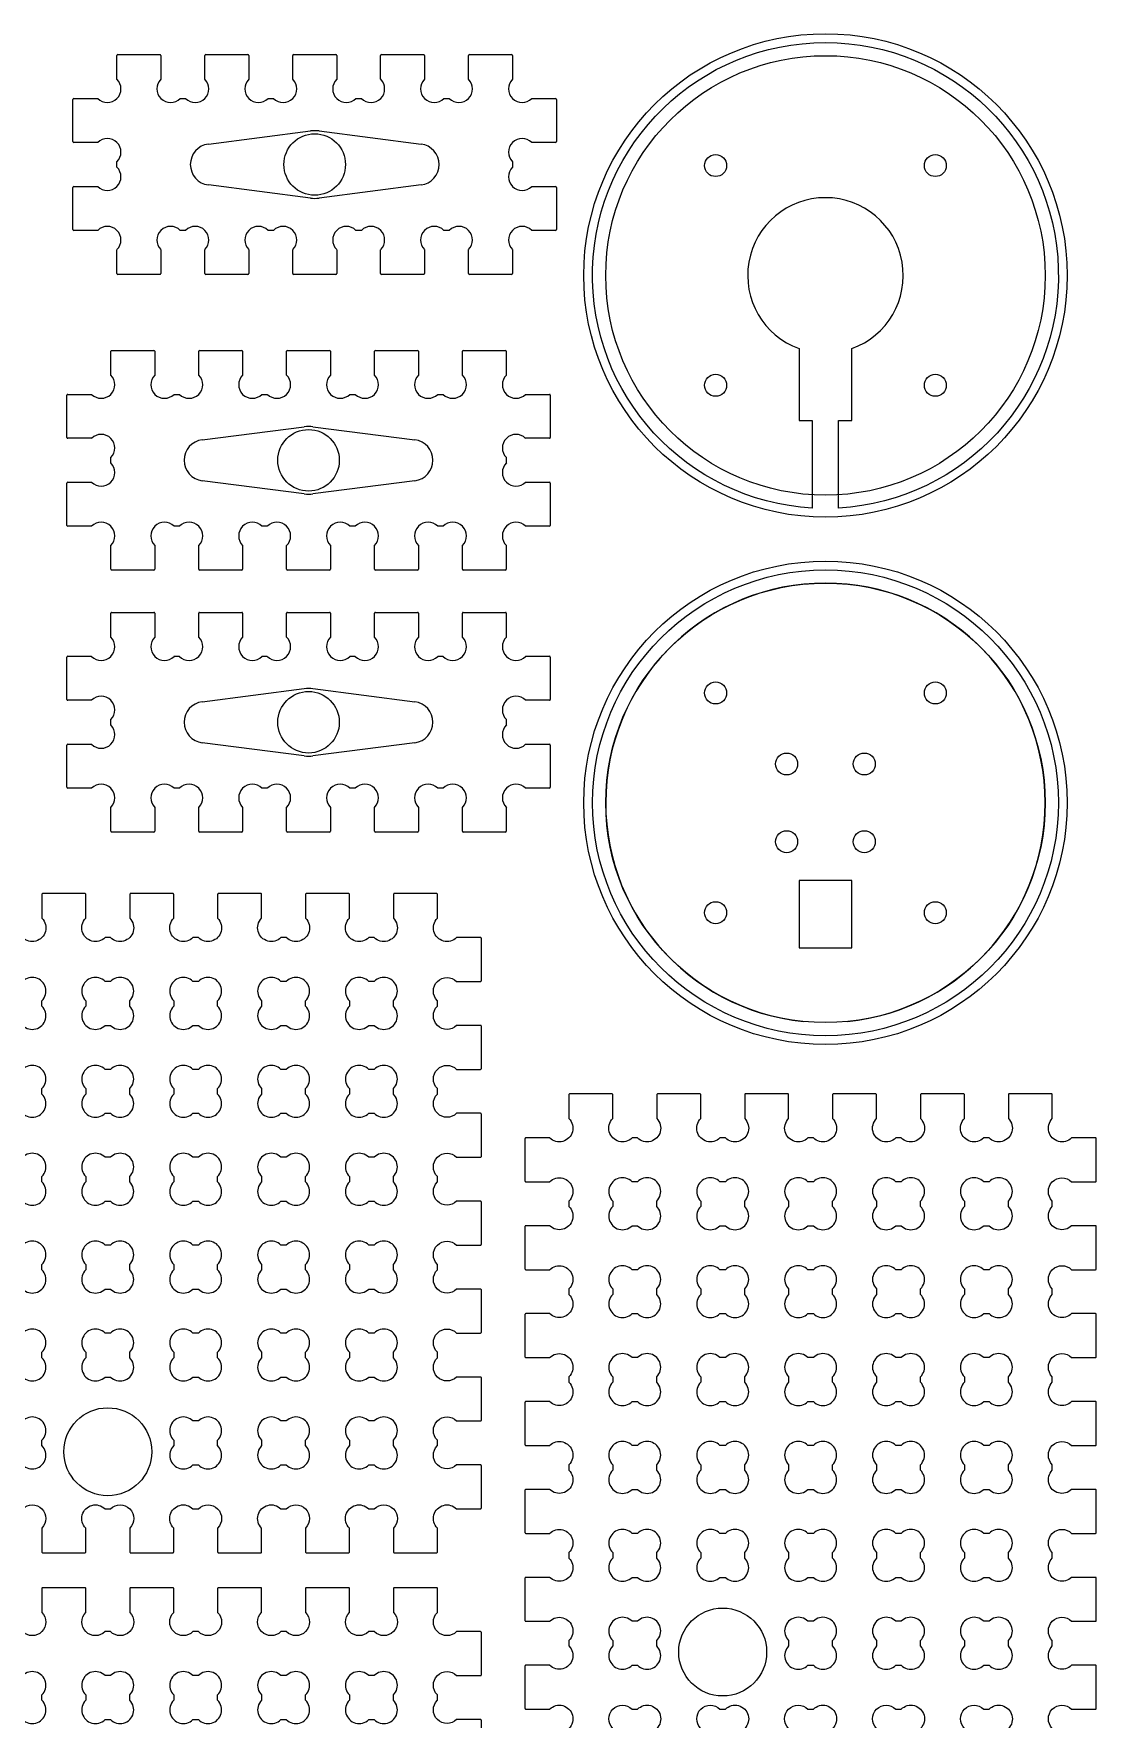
# Model space of a CAD drawing. Header units: millimetres. Extents: x -127 to 554, y -606 to 1045.
# Drawn here: x 276.5 to 397.4, y 726.5 to 918.2 of the extents above; entities that cross this region are included whole.
import ezdxf

# ---------------------------------------------------------------- set-up
doc = ezdxf.new("R2010")
doc.units = ezdxf.units.MM
doc.layers.get('0').update_dxf_attribs({"lineweight": 25})
doc.layers.add('grav1.5mm', color=4, linetype='Continuous')
doc.layers.add('grav2.5mm', color=3, linetype='Continuous')
doc.layers.add('holes', color=1, linetype='Continuous', lineweight=0)

# ---------------------------------------------------------------- blocks, each defined once
blk = doc.blocks.new('*U37')
at = {"flags": 128}
for points in [[(12.5, -37.4, 0.414214), (12.6, -37.5), (17.4, -37.5, 0.414214), (17.5, -37.4), (17.5, -34.69, -1), (19.69, -32.5), (20.31, -32.5, -1), (22.5, -34.69), (22.5, -37.4, 0.414214), (22.6, -37.5), (27.4, -37.5, 0.414214), (27.5, -37.4), (27.5, -34.69, -1), (29.69, -32.5), (32.4, -32.5, 0.414214), (32.5, -32.4), (32.5, -27.6, 0.414214), (32.4, -27.5), (29.69, -27.5, -1), (27.5, -25.31), (27.5, -24.69, -1), (29.69, -22.5), (32.4, -22.5, 0.414214), (32.5, -22.4), (32.5, -17.6, 0.414214), (32.4, -17.5), (29.69, -17.5, -1), (27.5, -15.31), (27.5, -14.69, -1), (29.69, -12.5), (32.4, -12.5, 0.414214), (32.5, -12.4), (32.5, -7.6, 0.414214), (32.4, -7.5), (29.69, -7.5, -1), (27.5, -5.31), (27.5, -4.69, -1), (29.69, -2.5), (32.4, -2.5, 0.414214), (32.5, -2.4), (32.5, 2.4, 0.414214), (32.4, 2.5), (29.69, 2.5, -1), (27.5, 4.69), (27.5, 5.31, -1), (29.69, 7.5), (32.4, 7.5, 0.414214), (32.5, 7.6), (32.5, 12.4, 0.414214), (32.4, 12.5), (29.69, 12.5, -1), (27.5, 14.69), (27.5, 15.31, -1), (29.69, 17.5), (32.4, 17.5, 0.414214), (32.5, 17.6), (32.5, 22.4, 0.414214), (32.4, 22.5), (29.69, 22.5, -1), (27.5, 24.69), (27.5, 25.31, -1), (29.69, 27.5), (32.4, 27.5, 0.414214), (32.5, 27.6), (32.5, 32.4, 0.414214), (32.4, 32.5), (29.69, 32.5, -1), (27.5, 34.69), (27.5, 37.4, 0.414214), (27.4, 37.5), (22.6, 37.5, 0.414214), (22.5, 37.4), (22.5, 34.69, -1), (20.31, 32.5), (19.69, 32.5, -1), (17.5, 34.69), (17.5, 37.4, 0.414214), (17.4, 37.5), (12.6, 37.5, 0.414214), (12.5, 37.4), (12.5, 34.69, -1), (10.31, 32.5), (9.69, 32.5, -1), (7.5, 34.69), (7.5, 37.4, 0.414214), (7.4, 37.5), (2.6, 37.5, 0.414214), (2.5, 37.4), (2.5, 34.69, -1), (0.31, 32.5), (-0.31, 32.5, -1), (-2.5, 34.69), (-2.5, 37.4, 0.414214), (-2.6, 37.5), (-7.4, 37.5, 0.414214), (-7.5, 37.4), (-7.5, 34.69, -1), (-9.69, 32.5), (-10.31, 32.5, -1), (-12.5, 34.69), (-12.5, 37.4, 0.414214), (-12.6, 37.5), (-17.4, 37.5, 0.414214), (-17.5, 37.4), (-17.5, 34.69, -1), (-19.69, 32.5), (-20.31, 32.5, -1), (-22.5, 34.69), (-22.5, 37.4, 0.414214), (-22.6, 37.5), (-27.4, 37.5, 0.414214), (-27.5, 37.4), (-27.5, 34.69, -1), (-29.69, 32.5), (-32.4, 32.5, 0.414214), (-32.5, 32.4), (-32.5, 27.6, 0.414214), (-32.4, 27.5), (-29.69, 27.5, -1), (-27.5, 25.31), (-27.5, 24.69, -1), (-29.69, 22.5), (-32.4, 22.5, 0.414214), (-32.5, 22.4), (-32.5, 17.6, 0.414214), (-32.4, 17.5), (-29.69, 17.5, -1), (-27.5, 15.31), (-27.5, 14.69, -1), (-29.69, 12.5), (-32.4, 12.5, 0.414214), (-32.5, 12.4), (-32.5, 7.6, 0.414214), (-32.4, 7.5), (-29.69, 7.5, -1), (-27.5, 5.31), (-27.5, 4.69, -1), (-29.69, 2.5), (-32.4, 2.5, 0.414214), (-32.5, 2.4), (-32.5, -2.4, 0.414214), (-32.4, -2.5), (-29.69, -2.5, -1), (-27.5, -4.69), (-27.5, -5.31, -1), (-29.69, -7.5), (-32.4, -7.5, 0.414214), (-32.5, -7.6), (-32.5, -12.4, 0.414214), (-32.4, -12.5), (-29.69, -12.5, -1), (-27.5, -14.69), (-27.5, -15.31, -1), (-29.69, -17.5), (-32.4, -17.5, 0.414214), (-32.5, -17.6), (-32.5, -22.4, 0.414214), (-32.4, -22.5), (-29.69, -22.5, -1), (-27.5, -24.69), (-27.5, -25.31, -1), (-29.69, -27.5), (-32.4, -27.5, 0.414214), (-32.5, -27.6), (-32.5, -32.4, 0.414214), (-32.4, -32.5), (-29.69, -32.5, -1), (-27.5, -34.69), (-27.5, -37.4, 0.414214), (-27.4, -37.5), (-22.6, -37.5, 0.414214), (-22.5, -37.4), (-22.5, -34.69, -1), (-20.31, -32.5), (-19.69, -32.5, -1), (-17.5, -34.69), (-17.5, -37.4, 0.414214), (-17.4, -37.5), (-12.6, -37.5, 0.414214), (-12.5, -37.4), (-12.5, -34.69, -1), (-10.31, -32.5), (-9.69, -32.5, -1), (-7.5, -34.69), (-7.5, -37.4, 0.414214), (-7.4, -37.5), (-2.6, -37.5, 0.414214), (-2.5, -37.4), (-2.5, -34.69, -1), (-0.31, -32.5), (0.31, -32.5, -1), (2.5, -34.69), (2.5, -37.4, 0.414214), (2.6, -37.5), (7.4, -37.5, 0.414214), (7.5, -37.4), (7.5, -34.69, -1), (9.69, -32.5), (10.31, -32.5, -1), (12.5, -34.69), (12.5, -37.4)], [(-19.69, 22.5, 1), (-17.5, 24.69), (-17.5, 25.31, 1), (-19.69, 27.5), (-20.31, 27.5, 1), (-22.5, 25.31), (-22.5, 24.69, 1), (-20.31, 22.5), (-19.69, 22.5)], [(-9.69, 22.5, 1), (-7.5, 24.69), (-7.5, 25.31, 1), (-9.69, 27.5), (-10.31, 27.5, 1), (-12.5, 25.31), (-12.5, 24.69, 1), (-10.31, 22.5), (-9.69, 22.5)], [(0.31, 22.5, 1), (2.5, 24.69), (2.5, 25.31, 1), (0.31, 27.5), (-0.31, 27.5, 1), (-2.5, 25.31), (-2.5, 24.69, 1), (-0.31, 22.5), (0.31, 22.5)], [(10.31, 22.5, 1), (12.5, 24.69), (12.5, 25.31, 1), (10.31, 27.5), (9.69, 27.5, 1), (7.5, 25.31), (7.5, 24.69, 1), (9.69, 22.5), (10.31, 22.5)], [(20.31, 22.5, 1), (22.5, 24.69), (22.5, 25.31, 1), (20.31, 27.5), (19.69, 27.5, 1), (17.5, 25.31), (17.5, 24.69, 1), (19.69, 22.5), (20.31, 22.5)], [(-19.69, 12.5, 1), (-17.5, 14.69), (-17.5, 15.31, 1), (-19.69, 17.5), (-20.31, 17.5, 1), (-22.5, 15.31), (-22.5, 14.69, 1), (-20.31, 12.5), (-19.69, 12.5)], [(-9.69, 12.5, 1), (-7.5, 14.69), (-7.5, 15.31, 1), (-9.69, 17.5), (-10.31, 17.5, 1), (-12.5, 15.31), (-12.5, 14.69, 1), (-10.31, 12.5), (-9.69, 12.5)], [(0.31, 12.5, 1), (2.5, 14.69), (2.5, 15.31, 1), (0.31, 17.5), (-0.31, 17.5, 1), (-2.5, 15.31), (-2.5, 14.69, 1), (-0.31, 12.5), (0.31, 12.5)], [(10.31, 12.5, 1), (12.5, 14.69), (12.5, 15.31, 1), (10.31, 17.5), (9.69, 17.5, 1), (7.5, 15.31), (7.5, 14.69, 1), (9.69, 12.5), (10.31, 12.5)], [(20.31, 12.5, 1), (22.5, 14.69), (22.5, 15.31, 1), (20.31, 17.5), (19.69, 17.5, 1), (17.5, 15.31), (17.5, 14.69, 1), (19.69, 12.5), (20.31, 12.5)], [(-19.69, 2.5, 1), (-17.5, 4.69), (-17.5, 5.31, 1), (-19.69, 7.5), (-20.31, 7.5, 1), (-22.5, 5.31), (-22.5, 4.69, 1), (-20.31, 2.5), (-19.69, 2.5)], [(-9.69, 2.5, 1), (-7.5, 4.69), (-7.5, 5.31, 1), (-9.69, 7.5), (-10.31, 7.5, 1), (-12.5, 5.31), (-12.5, 4.69, 1), (-10.31, 2.5), (-9.69, 2.5)], [(0.31, 2.5, 1), (2.5, 4.69), (2.5, 5.31, 1), (0.31, 7.5), (-0.31, 7.5, 1), (-2.5, 5.31), (-2.5, 4.69, 1), (-0.31, 2.5), (0.31, 2.5)], [(10.31, 2.5, 1), (12.5, 4.69), (12.5, 5.31, 1), (10.31, 7.5), (9.69, 7.5, 1), (7.5, 5.31), (7.5, 4.69, 1), (9.69, 2.5), (10.31, 2.5)], [(20.31, 2.5, 1), (22.5, 4.69), (22.5, 5.31, 1), (20.31, 7.5), (19.69, 7.5, 1), (17.5, 5.31), (17.5, 4.69, 1), (19.69, 2.5), (20.31, 2.5)], [(-19.69, -7.5, 1), (-17.5, -5.31), (-17.5, -4.69, 1), (-19.69, -2.5), (-20.31, -2.5, 1), (-22.5, -4.69), (-22.5, -5.31, 1), (-20.31, -7.5), (-19.69, -7.5)], [(-9.69, -7.5, 1), (-7.5, -5.31), (-7.5, -4.69, 1), (-9.69, -2.5), (-10.31, -2.5, 1), (-12.5, -4.69), (-12.5, -5.31, 1), (-10.31, -7.5), (-9.69, -7.5)], [(0.31, -7.5, 1), (2.5, -5.31), (2.5, -4.69, 1), (0.31, -2.5), (-0.31, -2.5, 1), (-2.5, -4.69), (-2.5, -5.31, 1), (-0.31, -7.5), (0.31, -7.5)], [(10.31, -7.5, 1), (12.5, -5.31), (12.5, -4.69, 1), (10.31, -2.5), (9.69, -2.5, 1), (7.5, -4.69), (7.5, -5.31, 1), (9.69, -7.5), (10.31, -7.5)], [(20.31, -7.5, 1), (22.5, -5.31), (22.5, -4.69, 1), (20.31, -2.5), (19.69, -2.5, 1), (17.5, -4.69), (17.5, -5.31, 1), (19.69, -7.5), (20.31, -7.5)], [(-19.69, -17.5, 1), (-17.5, -15.31), (-17.5, -14.69, 1), (-19.69, -12.5), (-20.31, -12.5, 1), (-22.5, -14.69), (-22.5, -15.31, 1), (-20.31, -17.5), (-19.69, -17.5)], [(-9.69, -17.5, 1), (-7.5, -15.31), (-7.5, -14.69, 1), (-9.69, -12.5), (-10.31, -12.5, 1), (-12.5, -14.69), (-12.5, -15.31, 1), (-10.31, -17.5), (-9.69, -17.5)], [(0.31, -17.5, 1), (2.5, -15.31), (2.5, -14.69, 1), (0.31, -12.5), (-0.31, -12.5, 1), (-2.5, -14.69), (-2.5, -15.31, 1), (-0.31, -17.5), (0.31, -17.5)], [(10.31, -17.5, 1), (12.5, -15.31), (12.5, -14.69, 1), (10.31, -12.5), (9.69, -12.5, 1), (7.5, -14.69), (7.5, -15.31, 1), (9.69, -17.5), (10.31, -17.5)], [(20.31, -17.5, 1), (22.5, -15.31), (22.5, -14.69, 1), (20.31, -12.5), (19.69, -12.5, 1), (17.5, -14.69), (17.5, -15.31, 1), (19.69, -17.5), (20.31, -17.5)], [(-19.69, -27.5, 1), (-17.5, -25.31), (-17.5, -24.69, 1), (-19.69, -22.5), (-20.31, -22.5, 1), (-22.5, -24.69), (-22.5, -25.31, 1), (-20.31, -27.5), (-19.69, -27.5)], [(0.31, -27.5, 1), (2.5, -25.31), (2.5, -24.69, 1), (0.31, -22.5), (-0.31, -22.5, 1), (-2.5, -24.69), (-2.5, -25.31, 1), (-0.31, -27.5), (0.31, -27.5)], [(10.31, -27.5, 1), (12.5, -25.31), (12.5, -24.69, 1), (10.31, -22.5), (9.69, -22.5, 1), (7.5, -24.69), (7.5, -25.31, 1), (9.69, -27.5), (10.31, -27.5)], [(20.31, -27.5, 1), (22.5, -25.31), (22.5, -24.69, 1), (20.31, -22.5), (19.69, -22.5, 1), (17.5, -24.69), (17.5, -25.31, 1), (19.69, -27.5), (20.31, -27.5)]]:
    blk.add_lwpolyline(points, format="xyb", dxfattribs=at)
blk.add_circle((-10, -26), 5)
blk = doc.blocks.new('*U38')
at = {"color": 0, "linetype": 'ByBlock', "lineweight": -2, "transparency": 16777216}
for p in [(0, 394.84), (0, 315.87)]:
    blk.add_blockref('*U37', p, dxfattribs=at)

msp = doc.modelspace()

# ---------------------------------------------------------------- linework, layer by layer
for p, q in [((286, 913.04), (286, 915.74)), ((286.1, 915.84), (290.9, 915.84)), ((291, 915.74), (291, 913.04)), ((296, 913.04), (296, 915.74)), ((296.1, 915.84), (300.9, 915.84)), ((301, 915.74), (301, 913.04)), ((306, 913.04), (306, 915.74)), ((306.1, 915.84), (310.9, 915.84)), ((311, 915.74), (311, 913.04)), ((316, 913.04), (316, 915.74)), ((316.1, 915.84), (320.9, 915.84)), ((321, 915.74), (321, 913.04)), ((326, 913.04), (326, 915.74)), ((326.1, 915.84), (330.9, 915.84)), ((331, 915.74), (331, 913.04)), ((281, 905.94), (281, 910.74)), ((281.1, 910.84), (283.81, 910.84)), ((293.19, 910.84), (293.81, 910.84)), ((303.19, 910.84), (303.81, 910.84)), ((313.19, 910.84), (313.81, 910.84)), ((323.19, 910.84), (323.81, 910.84)), ((333.19, 910.84), (335.9, 910.84)), ((336, 910.74), (336, 905.94)), ((283.81, 905.84), (281.1, 905.84)), ((335.9, 905.84), (333.19, 905.84)), ((286, 903.04), (286, 903.65)), ((331, 903.65), (331, 903.04)), ((281, 895.94), (281, 900.74)), ((281.1, 900.84), (283.81, 900.84)), ((333.19, 900.84), (335.9, 900.84)), ((336, 900.74), (336, 895.94)), ((283.81, 895.84), (281.1, 895.84)), ((293.81, 895.84), (293.19, 895.84)), ((303.81, 895.84), (303.19, 895.84)), ((313.81, 895.84), (313.19, 895.84)), ((323.81, 895.84), (323.19, 895.84)), ((335.9, 895.84), (333.19, 895.84)), ((286, 890.94), (286, 893.65)), ((291, 893.65), (291, 890.94)), ((296, 893.65), (296, 893.65)), ((296, 890.94), (296, 893.65)), ((301, 893.65), (301, 890.94)), ((306, 890.94), (306, 893.65)), ((311, 893.65), (311, 890.94)), ((316, 890.94), (316, 893.65)), ((321, 893.65), (321, 890.94)), ((326, 890.94), (326, 893.65)), ((331, 893.65), (331, 890.94)), ((290.9, 890.84), (286.1, 890.84)), ((300.9, 890.84), (296.1, 890.84)), ((310.9, 890.84), (306.1, 890.84)), ((320.9, 890.84), (316.1, 890.84)), ((330.9, 890.84), (326.1, 890.84)), ((285.4, 882.19), (290.2, 882.19)), ((295.4, 882.19), (300.2, 882.19)), ((305.4, 882.19), (310.2, 882.19)), ((315.4, 882.19), (320.2, 882.19)), ((325.4, 882.19), (330.2, 882.19)), ((285.3, 879.38), (285.3, 882.09)), ((290.3, 882.09), (290.3, 879.38)), ((295.3, 879.38), (295.3, 882.09)), ((300.3, 882.09), (300.3, 879.38)), ((305.3, 879.38), (305.3, 882.09)), ((310.3, 882.09), (310.3, 879.38)), ((315.3, 879.38), (315.3, 882.09)), ((320.3, 882.09), (320.3, 879.38)), ((325.3, 879.38), (325.3, 882.09)), ((330.3, 882.09), (330.3, 879.38)), ((280.3, 872.29), (280.3, 877.09)), ((280.4, 877.19), (283.11, 877.19)), ((292.49, 877.19), (293.11, 877.19)), ((302.49, 877.19), (303.11, 877.19)), ((312.49, 877.19), (313.11, 877.19)), ((322.49, 877.19), (323.11, 877.19)), ((332.49, 877.19), (335.2, 877.19)), ((335.3, 877.09), (335.3, 872.29)), ((283.11, 872.19), (280.4, 872.19)), ((335.2, 872.19), (332.49, 872.19)), ((285.3, 869.38), (285.3, 870)), ((330.3, 870), (330.3, 869.38)), ((280.3, 862.29), (280.3, 867.09)), ((280.4, 867.19), (283.11, 867.19)), ((332.49, 867.19), (335.2, 867.19)), ((335.3, 867.09), (335.3, 862.29)), ((283.11, 862.19), (280.4, 862.19)), ((293.11, 862.19), (292.49, 862.19)), ((303.11, 862.19), (302.49, 862.19)), ((313.11, 862.19), (312.49, 862.19)), ((323.11, 862.19), (322.49, 862.19)), ((335.2, 862.19), (332.49, 862.19)), ((285.3, 857.29), (285.3, 860)), ((290.3, 860), (290.3, 857.29)), ((295.3, 860), (295.3, 860)), ((295.3, 857.29), (295.3, 860)), ((300.3, 860), (300.3, 857.29)), ((305.3, 857.29), (305.3, 860)), ((310.3, 860), (310.3, 857.29)), ((315.3, 857.29), (315.3, 860)), ((320.3, 860), (320.3, 857.29)), ((325.3, 857.29), (325.3, 860)), ((330.3, 860), (330.3, 857.29)), ((290.2, 857.19), (285.4, 857.19)), ((300.2, 857.19), (295.4, 857.19)), ((310.2, 857.19), (305.4, 857.19)), ((320.2, 857.19), (315.4, 857.19)), ((330.2, 857.19), (325.4, 857.19)), ((285.3, 849.58), (285.3, 852.29)), ((285.4, 852.39), (290.2, 852.39)), ((290.3, 852.29), (290.3, 849.58)), ((295.3, 849.58), (295.3, 852.29)), ((295.4, 852.39), (300.2, 852.39)), ((300.3, 852.29), (300.3, 849.58)), ((305.3, 849.58), (305.3, 852.29)), ((305.4, 852.39), (310.2, 852.39)), ((310.3, 852.29), (310.3, 849.58)), ((315.3, 849.58), (315.3, 852.29)), ((315.4, 852.39), (320.2, 852.39)), ((320.3, 852.29), (320.3, 849.58)), ((325.3, 849.58), (325.3, 852.29)), ((325.4, 852.39), (330.2, 852.39)), ((330.3, 852.29), (330.3, 849.58)), ((280.3, 842.49), (280.3, 847.29)), ((280.4, 847.39), (283.11, 847.39)), ((292.49, 847.39), (293.11, 847.39)), ((302.49, 847.39), (303.11, 847.39)), ((312.49, 847.39), (313.11, 847.39)), ((322.49, 847.39), (323.11, 847.39)), ((332.49, 847.39), (335.2, 847.39)), ((335.3, 847.29), (335.3, 842.49)), ((283.11, 842.39), (280.4, 842.39)), ((335.2, 842.39), (332.49, 842.39)), ((285.3, 839.58), (285.3, 840.2)), ((330.3, 840.2), (330.3, 839.58)), ((280.3, 832.49), (280.3, 837.29)), ((280.4, 837.39), (283.11, 837.39)), ((332.49, 837.39), (335.2, 837.39)), ((335.3, 837.29), (335.3, 832.49)), ((283.11, 832.39), (280.4, 832.39)), ((293.11, 832.39), (292.49, 832.39)), ((303.11, 832.39), (302.49, 832.39)), ((313.11, 832.39), (312.49, 832.39)), ((323.11, 832.39), (322.49, 832.39)), ((335.2, 832.39), (332.49, 832.39)), ((285.3, 827.49), (285.3, 830.2)), ((290.3, 830.2), (290.3, 827.49)), ((295.3, 830.2), (295.3, 830.2)), ((295.3, 827.49), (295.3, 830.2)), ((300.3, 830.2), (300.3, 827.49)), ((305.3, 827.49), (305.3, 830.2)), ((310.3, 830.2), (310.3, 827.49)), ((315.3, 827.49), (315.3, 830.2)), ((320.3, 830.2), (320.3, 827.49)), ((325.3, 827.49), (325.3, 830.2)), ((330.3, 830.2), (330.3, 827.49)), ((290.2, 827.39), (285.4, 827.39)), ((300.2, 827.39), (295.4, 827.39)), ((310.2, 827.39), (305.4, 827.39)), ((320.2, 827.39), (315.4, 827.39)), ((330.2, 827.39), (325.4, 827.39))]:
    msp.add_line(p, q)
at = {"flags": 128}
for points in [[(363.61, 874.22), (365.11, 874.22), (365.11, 864.26, -35.305009), (368.11, 864.26), (368.11, 874.22), (369.61, 874.22), (369.61, 882.39, 5.725338), (363.61, 882.39), (363.61, 874.22)], [(392.42, 725.42, -1), (394.61, 727.61), (397.32, 727.61, 0.414214), (397.42, 727.71), (397.42, 732.51, 0.414214), (397.32, 732.61), (394.61, 732.61, -1), (392.42, 734.8), (392.42, 735.42, -1), (394.61, 737.61), (397.32, 737.61, 0.414214), (397.42, 737.71), (397.42, 742.51, 0.414214), (397.32, 742.61), (394.61, 742.61, -1), (392.42, 744.8), (392.42, 745.42, -1), (394.61, 747.61), (397.32, 747.61, 0.414214), (397.42, 747.71), (397.42, 752.51, 0.414214), (397.32, 752.61), (394.61, 752.61, -1), (392.42, 754.8), (392.42, 755.42, -1), (394.61, 757.61), (397.32, 757.61, 0.414214), (397.42, 757.71), (397.42, 762.51, 0.414214), (397.32, 762.61), (394.61, 762.61, -1), (392.42, 764.8), (392.42, 765.42, -1), (394.61, 767.61), (397.32, 767.61, 0.414214), (397.42, 767.71), (397.42, 772.51, 0.414214), (397.32, 772.61), (394.61, 772.61, -1), (392.42, 774.8), (392.42, 775.42, -1), (394.61, 777.61), (397.32, 777.61, 0.414214), (397.42, 777.71), (397.42, 782.51, 0.414214), (397.32, 782.61), (394.61, 782.61, -1), (392.42, 784.8), (392.42, 785.42, -1), (394.61, 787.61), (397.32, 787.61, 0.414214), (397.42, 787.71), (397.42, 792.51, 0.414214), (397.32, 792.61), (394.61, 792.61, -1), (392.42, 794.8), (392.42, 797.51, 0.414214), (392.32, 797.61), (387.52, 797.61, 0.414214), (387.42, 797.51), (387.42, 794.8, -1), (385.23, 792.61), (384.61, 792.61, -1), (382.42, 794.8), (382.42, 797.51, 0.414214), (382.32, 797.61), (377.52, 797.61, 0.414214), (377.42, 797.51), (377.42, 794.8, -1), (375.23, 792.61), (374.61, 792.61, -1), (372.42, 794.8), (372.42, 797.51, 0.414214), (372.32, 797.61), (367.52, 797.61, 0.414214), (367.42, 797.51), (367.42, 794.8, -1), (365.23, 792.61), (364.61, 792.61, -1), (362.42, 794.8), (362.42, 797.51, 0.414214), (362.32, 797.61), (357.52, 797.61, 0.414214), (357.42, 797.51), (357.42, 794.8, -1), (355.23, 792.61), (354.61, 792.61, -1), (352.42, 794.8), (352.42, 797.51, 0.414214), (352.32, 797.61), (347.52, 797.61, 0.414214), (347.42, 797.51), (347.42, 794.8, -1), (345.23, 792.61), (344.61, 792.61, -1), (342.42, 794.8), (342.42, 797.51, 0.414214), (342.32, 797.61), (337.52, 797.61, 0.414214), (337.42, 797.51), (337.42, 794.8, -1), (335.23, 792.61), (332.52, 792.61, 0.414214), (332.42, 792.51), (332.42, 787.71, 0.414214), (332.52, 787.61), (335.23, 787.61, -1), (337.42, 785.42), (337.42, 784.8, -1), (335.23, 782.61), (332.52, 782.61, 0.414214), (332.42, 782.51), (332.42, 777.71, 0.414214), (332.52, 777.61), (335.23, 777.61, -1), (337.42, 775.42), (337.42, 774.8, -1), (335.23, 772.61), (332.52, 772.61, 0.414214), (332.42, 772.51), (332.42, 767.71, 0.414214), (332.52, 767.61), (335.23, 767.61, -1), (337.42, 765.42), (337.42, 764.8, -1), (335.23, 762.61), (332.52, 762.61, 0.414214), (332.42, 762.51), (332.42, 757.71, 0.414214), (332.52, 757.61), (335.23, 757.61, -1), (337.42, 755.42), (337.42, 754.8, -1), (335.23, 752.61), (332.52, 752.61, 0.414214), (332.42, 752.51), (332.42, 747.71, 0.414214), (332.52, 747.61), (335.23, 747.61, -1), (337.42, 745.42), (337.42, 744.8, -1), (335.23, 742.61), (332.52, 742.61, 0.414214), (332.42, 742.51), (332.42, 737.71, 0.414214), (332.52, 737.61), (335.23, 737.61, -1), (337.42, 735.42), (337.42, 734.8, -1), (335.23, 732.61), (332.52, 732.61, 0.414214), (332.42, 732.51), (332.42, 727.71, 0.414214), (332.52, 727.61), (335.23, 727.61, -1), (337.42, 725.42)], [(345.23, 782.61, 1), (347.42, 784.8), (347.42, 785.42, 1), (345.23, 787.61), (344.61, 787.61, 1), (342.42, 785.42), (342.42, 784.8, 1), (344.61, 782.61), (345.23, 782.61)], [(355.23, 782.61, 1), (357.42, 784.8), (357.42, 785.42, 1), (355.23, 787.61), (354.61, 787.61, 1), (352.42, 785.42), (352.42, 784.8, 1), (354.61, 782.61), (355.23, 782.61)], [(365.23, 782.61, 1), (367.42, 784.8), (367.42, 785.42, 1), (365.23, 787.61), (364.61, 787.61, 1), (362.42, 785.42), (362.42, 784.8, 1), (364.61, 782.61), (365.23, 782.61)], [(375.23, 782.61, 1), (377.42, 784.8), (377.42, 785.42, 1), (375.23, 787.61), (374.61, 787.61, 1), (372.42, 785.42), (372.42, 784.8, 1), (374.61, 782.61), (375.23, 782.61)], [(385.23, 782.61, 1), (387.42, 784.8), (387.42, 785.42, 1), (385.23, 787.61), (384.61, 787.61, 1), (382.42, 785.42), (382.42, 784.8, 1), (384.61, 782.61), (385.23, 782.61)], [(345.23, 772.61, 1), (347.42, 774.8), (347.42, 775.42, 1), (345.23, 777.61), (344.61, 777.61, 1), (342.42, 775.42), (342.42, 774.8, 1), (344.61, 772.61), (345.23, 772.61)], [(355.23, 772.61, 1), (357.42, 774.8), (357.42, 775.42, 1), (355.23, 777.61), (354.61, 777.61, 1), (352.42, 775.42), (352.42, 774.8, 1), (354.61, 772.61), (355.23, 772.61)], [(365.23, 772.61, 1), (367.42, 774.8), (367.42, 775.42, 1), (365.23, 777.61), (364.61, 777.61, 1), (362.42, 775.42), (362.42, 774.8, 1), (364.61, 772.61), (365.23, 772.61)], [(375.23, 772.61, 1), (377.42, 774.8), (377.42, 775.42, 1), (375.23, 777.61), (374.61, 777.61, 1), (372.42, 775.42), (372.42, 774.8, 1), (374.61, 772.61), (375.23, 772.61)], [(385.23, 772.61, 1), (387.42, 774.8), (387.42, 775.42, 1), (385.23, 777.61), (384.61, 777.61, 1), (382.42, 775.42), (382.42, 774.8, 1), (384.61, 772.61), (385.23, 772.61)], [(345.23, 762.61, 1), (347.42, 764.8), (347.42, 765.42, 1), (345.23, 767.61), (344.61, 767.61, 1), (342.42, 765.42), (342.42, 764.8, 1), (344.61, 762.61), (345.23, 762.61)], [(355.23, 762.61, 1), (357.42, 764.8), (357.42, 765.42, 1), (355.23, 767.61), (354.61, 767.61, 1), (352.42, 765.42), (352.42, 764.8, 1), (354.61, 762.61), (355.23, 762.61)], [(365.23, 762.61, 1), (367.42, 764.8), (367.42, 765.42, 1), (365.23, 767.61), (364.61, 767.61, 1), (362.42, 765.42), (362.42, 764.8, 1), (364.61, 762.61), (365.23, 762.61)], [(375.23, 762.61, 1), (377.42, 764.8), (377.42, 765.42, 1), (375.23, 767.61), (374.61, 767.61, 1), (372.42, 765.42), (372.42, 764.8, 1), (374.61, 762.61), (375.23, 762.61)], [(385.23, 762.61, 1), (387.42, 764.8), (387.42, 765.42, 1), (385.23, 767.61), (384.61, 767.61, 1), (382.42, 765.42), (382.42, 764.8, 1), (384.61, 762.61), (385.23, 762.61)], [(345.23, 752.61, 1), (347.42, 754.8), (347.42, 755.42, 1), (345.23, 757.61), (344.61, 757.61, 1), (342.42, 755.42), (342.42, 754.8, 1), (344.61, 752.61), (345.23, 752.61)], [(355.23, 752.61, 1), (357.42, 754.8), (357.42, 755.42, 1), (355.23, 757.61), (354.61, 757.61, 1), (352.42, 755.42), (352.42, 754.8, 1), (354.61, 752.61), (355.23, 752.61)], [(365.23, 752.61, 1), (367.42, 754.8), (367.42, 755.42, 1), (365.23, 757.61), (364.61, 757.61, 1), (362.42, 755.42), (362.42, 754.8, 1), (364.61, 752.61), (365.23, 752.61)], [(375.23, 752.61, 1), (377.42, 754.8), (377.42, 755.42, 1), (375.23, 757.61), (374.61, 757.61, 1), (372.42, 755.42), (372.42, 754.8, 1), (374.61, 752.61), (375.23, 752.61)], [(385.23, 752.61, 1), (387.42, 754.8), (387.42, 755.42, 1), (385.23, 757.61), (384.61, 757.61, 1), (382.42, 755.42), (382.42, 754.8, 1), (384.61, 752.61), (385.23, 752.61)], [(345.23, 742.61, 1), (347.42, 744.8), (347.42, 745.42, 1), (345.23, 747.61), (344.61, 747.61, 1), (342.42, 745.42), (342.42, 744.8, 1), (344.61, 742.61), (345.23, 742.61)], [(355.23, 742.61, 1), (357.42, 744.8), (357.42, 745.42, 1), (355.23, 747.61), (354.61, 747.61, 1), (352.42, 745.42), (352.42, 744.8, 1), (354.61, 742.61), (355.23, 742.61)], [(365.23, 742.61, 1), (367.42, 744.8), (367.42, 745.42, 1), (365.23, 747.61), (364.61, 747.61, 1), (362.42, 745.42), (362.42, 744.8, 1), (364.61, 742.61), (365.23, 742.61)], [(375.23, 742.61, 1), (377.42, 744.8), (377.42, 745.42, 1), (375.23, 747.61), (374.61, 747.61, 1), (372.42, 745.42), (372.42, 744.8, 1), (374.61, 742.61), (375.23, 742.61)], [(385.23, 742.61, 1), (387.42, 744.8), (387.42, 745.42, 1), (385.23, 747.61), (384.61, 747.61, 1), (382.42, 745.42), (382.42, 744.8, 1), (384.61, 742.61), (385.23, 742.61)], [(345.23, 732.61, 1), (347.42, 734.8), (347.42, 735.42, 1), (345.23, 737.61), (344.61, 737.61, 1), (342.42, 735.42), (342.42, 734.8, 1), (344.61, 732.61), (345.23, 732.61)], [(365.23, 732.61, 1), (367.42, 734.8), (367.42, 735.42, 1), (365.23, 737.61), (364.61, 737.61, 1), (362.42, 735.42), (362.42, 734.8, 1), (364.61, 732.61), (365.23, 732.61)], [(375.23, 732.61, 1), (377.42, 734.8), (377.42, 735.42, 1), (375.23, 737.61), (374.61, 737.61, 1), (372.42, 735.42), (372.42, 734.8, 1), (374.61, 732.61), (375.23, 732.61)], [(385.23, 732.61, 1), (387.42, 734.8), (387.42, 735.42, 1), (385.23, 737.61), (384.61, 737.61, 1), (382.42, 735.42), (382.42, 734.8, 1), (384.61, 732.61), (385.23, 732.61)], [(342.42, 725.42, -1), (344.61, 727.61), (345.23, 727.61, -1), (347.42, 725.42)], [(352.42, 725.42, -1), (354.61, 727.61), (355.23, 727.61, -1), (357.42, 725.42)], [(362.42, 725.42, -1), (364.61, 727.61), (365.23, 727.61, -1), (367.42, 725.42)], [(372.42, 725.42, -1), (374.61, 727.61), (375.23, 727.61, -1), (377.42, 725.42)], [(382.42, 725.42, -1), (384.61, 727.61), (385.23, 727.61, -1), (387.42, 725.42)]]:
    msp.add_lwpolyline(points, format="xyb", dxfattribs=at)
for centre, radius in [((366.61, 830.72), 26.5), ((354.92, 734.11), 5)]:
    msp.add_circle(centre, radius)
for centre, radius, start, end in [((286.1, 915.74), 0.1, 90, 180), ((290.9, 915.74), 0.1, 0, 90), ((296.1, 915.74), 0.1, 90, 180), ((300.9, 915.74), 0.1, 0, 90), ((306.1, 915.74), 0.1, 90, 180), ((310.9, 915.74), 0.1, 0, 90), ((316.1, 915.74), 0.1, 90, 180), ((320.9, 915.74), 0.1, 0, 90), ((326.1, 915.74), 0.1, 90, 180), ((330.9, 915.74), 0.1, 0, 90), ((284.91, 911.94), 1.55, 315, 45), ((292.1, 911.94), 1.55, 135, 225), ((294.91, 911.94), 1.55, 315, 45), ((302.1, 911.94), 1.55, 135, 225), ((304.91, 911.94), 1.55, 315, 45), ((312.1, 911.94), 1.55, 135, 225), ((314.91, 911.94), 1.55, 315, 45), ((322.1, 911.94), 1.55, 135, 225), ((324.91, 911.94), 1.55, 315, 45), ((332.1, 911.94), 1.55, 135, 225), ((281.1, 910.74), 0.1, 90, 180), ((284.91, 911.94), 1.55, 225, 315), ((292.1, 911.94), 1.55, 225, 315), ((294.91, 911.94), 1.55, 225, 315), ((302.1, 911.94), 1.55, 225, 315), ((304.91, 911.94), 1.55, 225, 315), ((312.1, 911.94), 1.55, 225, 315), ((314.91, 911.94), 1.55, 225, 315), ((322.1, 911.94), 1.55, 225, 315), ((324.91, 911.94), 1.55, 225, 315), ((332.1, 911.94), 1.55, 225, 315), ((335.9, 910.74), 0.1, 0, 90), ((281.1, 905.94), 0.1, 180, 270), ((284.91, 904.75), 1.55, 45, 135), ((284.91, 904.75), 1.55, 315, 45), ((332.1, 904.75), 1.55, 135, 225), ((332.1, 904.75), 1.55, 45, 135), ((335.9, 905.94), 0.1, 270, 0), ((284.91, 901.94), 1.55, 315, 45), ((332.1, 901.94), 1.55, 135, 225), ((281.1, 900.74), 0.1, 90, 180), ((284.91, 901.94), 1.55, 225, 315), ((332.1, 901.94), 1.55, 225, 315), ((335.9, 900.74), 0.1, 0, 90), ((281.1, 895.94), 0.1, 180, 270), ((284.91, 894.75), 1.55, 45, 135), ((284.91, 894.75), 1.55, 315, 45), ((292.1, 894.75), 1.55, 135, 225), ((292.1, 894.75), 1.55, 45, 135), ((294.91, 894.75), 1.55, 45, 135), ((294.91, 894.75), 1.55, 315, 45), ((302.1, 894.75), 1.55, 135, 225), ((302.1, 894.75), 1.55, 45, 135), ((304.91, 894.75), 1.55, 45, 135), ((304.91, 894.75), 1.55, 315, 45), ((312.1, 894.75), 1.55, 135, 225), ((312.1, 894.75), 1.55, 45, 135), ((314.91, 894.75), 1.55, 45, 135), ((314.91, 894.75), 1.55, 315, 45), ((322.1, 894.75), 1.55, 135, 225), ((322.1, 894.75), 1.55, 45, 135), ((324.91, 894.75), 1.55, 45, 135), ((324.91, 894.75), 1.55, 315, 45), ((332.1, 894.75), 1.55, 135, 225), ((332.1, 894.75), 1.55, 45, 135), ((335.9, 895.94), 0.1, 270, 0), ((286.1, 890.94), 0.1, 180, 270), ((290.9, 890.94), 0.1, 270, 0), ((296.1, 890.94), 0.1, 180, 270), ((300.9, 890.94), 0.1, 270, 0), ((306.1, 890.94), 0.1, 180, 270), ((310.9, 890.94), 0.1, 270, 0), ((316.1, 890.94), 0.1, 180, 270), ((320.9, 890.94), 0.1, 270, 0), ((326.1, 890.94), 0.1, 180, 270), ((330.9, 890.94), 0.1, 270, 0), ((285.4, 882.09), 0.1, 90, 180), ((290.2, 882.09), 0.1, 0, 90), ((295.4, 882.09), 0.1, 90, 180), ((300.2, 882.09), 0.1, 0, 90), ((305.4, 882.09), 0.1, 90, 180), ((310.2, 882.09), 0.1, 0, 90), ((315.4, 882.09), 0.1, 90, 180), ((320.2, 882.09), 0.1, 0, 90), ((325.4, 882.09), 0.1, 90, 180), ((330.2, 882.09), 0.1, 0, 90), ((284.21, 878.29), 1.55, 315, 45), ((291.4, 878.29), 1.55, 135, 225), ((294.21, 878.29), 1.55, 315, 45), ((301.4, 878.29), 1.55, 135, 225), ((304.21, 878.29), 1.55, 315, 45), ((311.4, 878.29), 1.55, 135, 225), ((314.21, 878.29), 1.55, 315, 45), ((321.4, 878.29), 1.55, 135, 225), ((324.21, 878.29), 1.55, 315, 45), ((331.4, 878.29), 1.55, 135, 225), ((280.4, 877.09), 0.1, 90, 180), ((284.21, 878.29), 1.55, 225, 315), ((291.4, 878.29), 1.55, 225, 315), ((294.21, 878.29), 1.55, 225, 315), ((301.4, 878.29), 1.55, 225, 315), ((304.21, 878.29), 1.55, 225, 315), ((311.4, 878.29), 1.55, 225, 315), ((314.21, 878.29), 1.55, 225, 315), ((321.4, 878.29), 1.55, 225, 315), ((324.21, 878.29), 1.55, 225, 315), ((331.4, 878.29), 1.55, 225, 315), ((335.2, 877.09), 0.1, 0, 90), ((284.21, 871.09), 1.55, 45, 135), ((331.4, 871.09), 1.55, 45, 135), ((280.4, 872.29), 0.1, 180, 270), ((284.21, 871.09), 1.55, 315, 45), ((331.4, 871.09), 1.55, 135, 225), ((335.2, 872.29), 0.1, 270, 0), ((284.21, 868.29), 1.55, 315, 45), ((331.4, 868.29), 1.55, 135, 225), ((280.4, 867.09), 0.1, 90, 180), ((284.21, 868.29), 1.55, 225, 315), ((331.4, 868.29), 1.55, 225, 315), ((335.2, 867.09), 0.1, 0, 90), ((280.4, 862.29), 0.1, 180, 270), ((284.21, 861.09), 1.55, 45, 135), ((284.21, 861.09), 1.55, 315, 45), ((291.4, 861.09), 1.55, 135, 225), ((291.4, 861.09), 1.55, 45, 135), ((294.21, 861.09), 1.55, 45, 135), ((294.21, 861.09), 1.55, 315, 45), ((301.4, 861.09), 1.55, 135, 225), ((301.4, 861.09), 1.55, 45, 135), ((304.21, 861.09), 1.55, 45, 135), ((304.21, 861.09), 1.55, 315, 45), ((311.4, 861.09), 1.55, 135, 225), ((311.4, 861.09), 1.55, 45, 135), ((314.21, 861.09), 1.55, 45, 135), ((314.21, 861.09), 1.55, 315, 45), ((321.4, 861.09), 1.55, 135, 225), ((321.4, 861.09), 1.55, 45, 135), ((324.21, 861.09), 1.55, 45, 135), ((324.21, 861.09), 1.55, 315, 45), ((331.4, 861.09), 1.55, 135, 225), ((331.4, 861.09), 1.55, 45, 135), ((335.2, 862.29), 0.1, 270, 0), ((285.4, 857.29), 0.1, 180, 270), ((290.2, 857.29), 0.1, 270, 0), ((295.4, 857.29), 0.1, 180, 270), ((300.2, 857.29), 0.1, 270, 0), ((305.4, 857.29), 0.1, 180, 270), ((310.2, 857.29), 0.1, 270, 0), ((315.4, 857.29), 0.1, 180, 270), ((320.2, 857.29), 0.1, 270, 0), ((325.4, 857.29), 0.1, 180, 270), ((330.2, 857.29), 0.1, 270, 0), ((285.4, 852.29), 0.1, 90, 180), ((290.2, 852.29), 0.1, 0, 90), ((295.4, 852.29), 0.1, 90, 180), ((300.2, 852.29), 0.1, 0, 90), ((305.4, 852.29), 0.1, 90, 180), ((310.2, 852.29), 0.1, 0, 90), ((315.4, 852.29), 0.1, 90, 180), ((320.2, 852.29), 0.1, 0, 90), ((325.4, 852.29), 0.1, 90, 180), ((330.2, 852.29), 0.1, 0, 90), ((284.21, 848.48), 1.55, 315, 45), ((291.4, 848.48), 1.55, 135, 225), ((294.21, 848.48), 1.55, 315, 45), ((301.4, 848.48), 1.55, 135, 225), ((304.21, 848.48), 1.55, 315, 45), ((311.4, 848.48), 1.55, 135, 225), ((314.21, 848.48), 1.55, 315, 45), ((321.4, 848.48), 1.55, 135, 225), ((324.21, 848.48), 1.55, 315, 45), ((331.4, 848.48), 1.55, 135, 225), ((280.4, 847.29), 0.1, 90, 180), ((284.21, 848.48), 1.55, 225, 315), ((291.4, 848.48), 1.55, 225, 315), ((294.21, 848.48), 1.55, 225, 315), ((301.4, 848.48), 1.55, 225, 315), ((304.21, 848.48), 1.55, 225, 315), ((311.4, 848.48), 1.55, 225, 315), ((314.21, 848.48), 1.55, 225, 315), ((321.4, 848.48), 1.55, 225, 315), ((324.21, 848.48), 1.55, 225, 315), ((331.4, 848.48), 1.55, 225, 315), ((335.2, 847.29), 0.1, 0, 90), ((280.4, 842.49), 0.1, 180, 270), ((284.21, 841.29), 1.55, 45, 135), ((284.21, 841.29), 1.55, 315, 45), ((331.4, 841.29), 1.55, 135, 225), ((331.4, 841.29), 1.55, 45, 135), ((335.2, 842.49), 0.1, 270, 0), ((284.21, 838.48), 1.55, 315, 45), ((331.4, 838.48), 1.55, 135, 225), ((280.4, 837.29), 0.1, 90, 180), ((284.21, 838.48), 1.55, 225, 315), ((331.4, 838.48), 1.55, 225, 315), ((335.2, 837.29), 0.1, 0, 90), ((280.4, 832.49), 0.1, 180, 270), ((284.21, 831.29), 1.55, 45, 135), ((284.21, 831.29), 1.55, 315, 45), ((291.4, 831.29), 1.55, 135, 225), ((291.4, 831.29), 1.55, 45, 135), ((294.21, 831.29), 1.55, 45, 135), ((294.21, 831.29), 1.55, 315, 45), ((301.4, 831.29), 1.55, 135, 225), ((301.4, 831.29), 1.55, 45, 135), ((304.21, 831.29), 1.55, 45, 135), ((304.21, 831.29), 1.55, 315, 45), ((311.4, 831.29), 1.55, 135, 225), ((311.4, 831.29), 1.55, 45, 135), ((314.21, 831.29), 1.55, 45, 135), ((314.21, 831.29), 1.55, 315, 45), ((321.4, 831.29), 1.55, 135, 225), ((321.4, 831.29), 1.55, 45, 135), ((324.21, 831.29), 1.55, 45, 135), ((324.21, 831.29), 1.55, 315, 45), ((331.4, 831.29), 1.55, 135, 225), ((331.4, 831.29), 1.55, 45, 135), ((335.2, 832.49), 0.1, 270, 0), ((285.4, 827.49), 0.1, 180, 270), ((290.2, 827.49), 0.1, 270, 0), ((295.4, 827.49), 0.1, 180, 270), ((300.2, 827.49), 0.1, 270, 0), ((305.4, 827.49), 0.1, 180, 270), ((310.2, 827.49), 0.1, 270, 0), ((315.4, 827.49), 0.1, 180, 270), ((320.2, 827.49), 0.1, 270, 0), ((325.4, 827.49), 0.1, 180, 270), ((330.2, 827.49), 0.1, 270, 0)]:
    msp.add_arc(centre, radius, start, end)
at = {"layer": 'grav1.5mm', "flags": 128}
msp.add_lwpolyline([(363.61, 814.22), (369.61, 814.22), (369.61, 821.87), (363.61, 821.87), (363.61, 814.22)], dxfattribs=at)
at = {"layer": 'grav2.5mm'}
for p, q in [((296.4, 905.67), (308.01, 907.16)), ((308.99, 907.16), (320.6, 905.67)), ((308.01, 899.52), (296.4, 901.01)), ((320.6, 901.01), (308.99, 899.52)), ((295.7, 872.02), (307.31, 873.51)), ((308.29, 873.51), (319.9, 872.02)), ((307.31, 865.87), (295.7, 867.36)), ((319.9, 867.36), (308.29, 865.87)), ((295.7, 842.22), (307.31, 843.71)), ((308.29, 843.71), (319.9, 842.22)), ((307.31, 836.07), (295.7, 837.56)), ((319.9, 837.56), (308.29, 836.07))]:
    msp.add_line(p, q, dxfattribs=at)
for centre, radius in [((366.61, 890.72), 27.5), ((366.61, 890.72), 25), ((366.61, 830.72), 27.5), ((366.61, 830.72), 25)]:
    msp.add_circle(centre, radius, dxfattribs=at)
for centre, radius, start, end in [((308.5, 903.34), 3.85, 82.6969, 97.3031), ((296.7, 903.34), 2.35, 97.3031, 262.6969), ((320.3, 903.34), 2.35, 277.3031, 82.6969), ((308.5, 903.34), 3.85, 262.6969, 277.3031), ((307.8, 869.69), 3.85, 82.6969, 97.3031), ((296, 869.69), 2.35, 97.3031, 262.6969), ((319.6, 869.69), 2.35, 277.3031, 82.6969), ((307.8, 869.69), 3.85, 262.6969, 277.3031), ((366.61, 830.72), 25, 275.7392, 264.2608), ((296, 839.89), 2.35, 97.3031, 262.6969), ((307.8, 839.89), 3.85, 82.6969, 97.3031), ((319.6, 839.89), 2.35, 277.3031, 82.6969), ((307.8, 839.89), 3.85, 262.6969, 277.3031)]:
    msp.add_arc(centre, radius, start, end, dxfattribs=at)
at = {"layer": 'holes'}
for centre, radius in [((308.5, 903.34), 3.5), ((354.11, 903.22), 1.25), ((379.11, 903.22), 1.25), ((354.11, 878.22), 1.25), ((379.11, 878.22), 1.25), ((307.8, 869.69), 3.5), ((354.11, 843.22), 1.25), ((379.11, 843.22), 1.25), ((307.8, 839.89), 3.5), ((362.19, 835.14), 1.25), ((371.03, 835.14), 1.25), ((362.19, 826.3), 1.25), ((371.03, 826.3), 1.25), ((354.11, 818.22), 1.25), ((379.11, 818.22), 1.25)]:
    msp.add_circle(centre, radius, dxfattribs=at)

# ---------------------------------------------------------------- block references
at = {"color": 18}
msp.add_blockref('*U38', (294.96, 388.06), dxfattribs=at)

doc.saveas('drawing.dxf')
